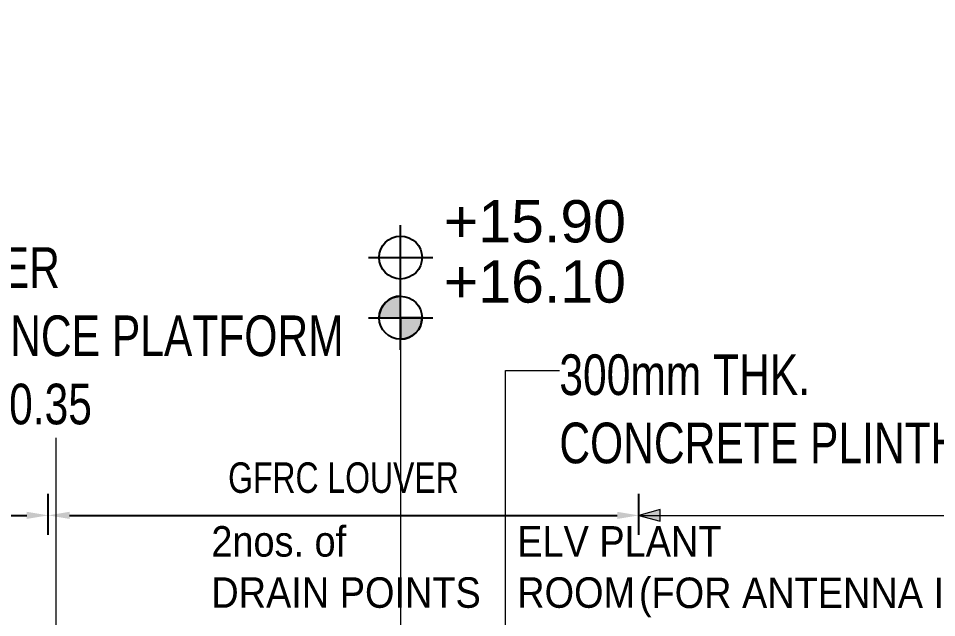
# Model space of a CAD drawing. Header units: millimetres. Extents: x 12827 to 109288, y -12264 to 68487.
# Drawn here: x 46102 to 54654, y 45780 to 51357 of the extents above; entities that cross this region are included whole.
import ezdxf

# ---------------------------------------------------------------- set-up
doc = ezdxf.new("R2010")
doc.units = ezdxf.units.MM
for name, color, linetype, lineweight in [('A-ANNO-DIMS', 211, 'Continuous', 5), ('A-ANNO-NOTE', 131, 'Continuous', 25), ('A-DETL-GENF', 92, 'Continuous', 20), ('A-DETL-THIN', 151, 'Continuous', 9), ('G-ANNO-TEXT', 231, 'Continuous', 5)]:
    doc.layers.add(name, color=color, linetype=linetype, lineweight=lineweight)
doc.styles.add('Arial', font='arial.ttf', dxfattribs={"height": 393.413174})
doc.styles.add('Swis721 BT_2', font='swiss.ttf', dxfattribs={"width": 0.89, "height": 283.821263})
doc.styles.add('Swis721 BT_7', font='swiss.ttf', dxfattribs={"width": 0.75, "height": 378.428351})
doc.styles.add('Swis721 BT_9', font='swiss.ttf', dxfattribs={"width": 0.75, "height": 283.821263})
doc.dimstyles.new('DLN_1_5mm', dxfattribs={"dimscale": 304.8, "dimtxt": 300, "dimasz": 0.656168, "dimexe": 0.656168, "dimexo": 0.0625, "dimgap": 0.656168, "dimtad": 1, "dimdec": 0, "dimzin": 0, "dimdsep": 46, "dimtxsty": 'Swis721 BT_9', "dimsah": 1, "dimcen": 0.09, "dimadec": 0, "dimazin": 0, "dimtfac": 1, "dimtdec": 4, "dimtix": 1, "dimtmove": 0, "dimatfit": 3, "dimfxl": 0.656168, "dimfxlon": 1, "dimtvp": 1, "dimtolj": 1, "dimtzin": 0, "dimarcsym": 2})

# ---------------------------------------------------------------- blocks, each defined once
blk = doc.blocks.new('DLN_Slab Level Mark - SSL-2mm_Type 2-2670448-Copy of 2_F')
at = {"layer": 'A-ANNO-NOTE'}
for p, q in [((0, 1.5), (0, -1.5)), ((-1.5, 0), (1.5, 0))]:
    blk.add_line(p, q, dxfattribs=at)
blk.add_circle((0, 0), 1, dxfattribs=at)
blk = doc.blocks.new('DLN_Slab Level Mark - FFL-2mm_Type 2-2670450-Copy of 2_F')
at = {"layer": 'A-ANNO-NOTE', "lineweight": 5}
h = blk.add_hatch(color=256, dxfattribs=at)
edge = h.paths.add_edge_path(flags=0)
edge.add_arc((0, 0), 1, 0, 90, ccw=False)
edge.add_line((1, 0), (0, 0))
edge.add_line((0, 0), (0, 1))
h = blk.add_hatch(color=256, dxfattribs=at)
edge = h.paths.add_edge_path(flags=0)
edge.add_arc((0, 0), 1, 180, 270, ccw=False)
edge.add_line((-1, 0), (0, 0))
edge.add_line((0, 0), (0, -1))
at = {"layer": 'A-ANNO-NOTE'}
for p, q in [((0, 1.5), (0, -1.5)), ((0, 1), (0, 0)), ((0, 0), (-1, 0)), ((0, -1), (0, 0)), ((0, 0), (1, 0)), ((-1.5, 0), (1.5, 0))]:
    blk.add_line(p, q, dxfattribs=at)
blk.add_circle((0, 0), 1, dxfattribs=at)
for start, end in [(360, 90), (180, 270)]:
    blk.add_arc((0, 0), 1, start, end, dxfattribs=at)
blk = doc.blocks.new('DIMBLOCK135-Copy of 2_F')
at = {"layer": 'A-ANNO-DIMS', "color": 0, "lineweight": -2, "transparency": 16777216}
for p, q in [((40639.3, 46550.9), (40639.3, 46931.8)), ((46379.3, 46550.9), (46379.3, 46931.8)), ((40839.3, 46731.8), (46179.3, 46731.8))]:
    blk.add_line(p, q, dxfattribs=at)
at = {"layer": 'A-ANNO-DIMS', "color": 0, "transparency": 16777216}
for points in [[(40839.3, 46765.2), (40839.3, 46698.5), (40639.3, 46731.8)], [(46179.3, 46765.2), (46179.3, 46698.5), (46379.3, 46731.8)]]:
    blk.add_solid(points, dxfattribs=at)
at = {"layer": 'Defpoints', "color": 0, "transparency": 16777216}
for p in [(46379.3, 46731.8), (40639.3, 46531.8), (46379.3, 46531.8)]:
    blk.add_point(p, dxfattribs=at)
at = {"layer": 'A-ANNO-DIMS', "color": 0, "transparency": 16777216, "insert": (43509.3, 47081.4), "char_height": 283.821, "width": 3360, "attachment_point": 5, "style": 'Swis721 BT_9'}
blk.add_mtext('\\A1;ALUMINIUM LOUVER', dxfattribs=at)
blk = doc.blocks.new('DIMBLOCK136-Copy of 2_F')
at = {"layer": 'A-ANNO-DIMS', "color": 0, "lineweight": -2, "transparency": 16777216}
for p, q in [((46379.3, 46550.9), (46379.3, 46931.8)), ((51879.3, 46550.9), (51879.3, 46931.8)), ((46579.3, 46731.8), (51679.3, 46731.8))]:
    blk.add_line(p, q, dxfattribs=at)
at = {"layer": 'A-ANNO-DIMS', "color": 0, "transparency": 16777216}
for points in [[(46579.3, 46765.2), (46579.3, 46698.5), (46379.3, 46731.8)], [(51679.3, 46765.2), (51679.3, 46698.5), (51879.3, 46731.8)]]:
    blk.add_solid(points, dxfattribs=at)
at = {"layer": 'Defpoints', "color": 0, "transparency": 16777216}
for p in [(51879.3, 46731.8), (46379.3, 46531.8), (51879.3, 46531.8)]:
    blk.add_point(p, dxfattribs=at)
at = {"layer": 'A-ANNO-DIMS', "color": 0, "transparency": 16777216, "insert": (49129.3, 47081.4), "char_height": 283.821, "width": 2394.286, "attachment_point": 5, "style": 'Swis721 BT_9'}
blk.add_mtext('\\A1;GFRC LOUVER', dxfattribs=at)

msp = doc.modelspace()

# ---------------------------------------------------------------- hatches: boundary and pattern name
at = {"layer": 'A-DETL-GENF'}
h = msp.add_hatch(color=7, dxfattribs=at)
h.paths.add_polyline_path([(52079.29296, 46678.25871), (52079.29296, 46785.43838), (51879.29296, 46731.84855)], flags=0)
h.paths.add_polyline_path([(61925.70312, 51157.48546), (62032.8828, 51157.48546), (61979.29296, 51357.48546)], flags=0)

# ---------------------------------------------------------------- linework, layer by layer
at = {"layer": 'A-DETL-THIN'}
for p, q in [((49661.93387, 48831.84136), (49661.93387, 44857.48546)), ((52079.29296, 46785.43838), (51879.29296, 46731.84855)), ((52079.29296, 46678.25871), (52079.29296, 46785.43838)), ((51879.29296, 46731.84855), (52079.29296, 46678.25871)), ((51879.29296, 46731.84855), (61979.29296, 46731.84855))]:
    msp.add_line(p, q, dxfattribs=at)
at = {"layer": 'G-ANNO-TEXT', "color": 130}
for p, q in [((50638.5149, 48079.75091), (51140.31963, 48079.75091)), ((50638.5149, 45228.85548), (50638.5149, 48079.75091)), ((46455.04715, 41758.58702), (46455.04715, 47452.49406))]:
    msp.add_line(p, q, dxfattribs=at)

# ---------------------------------------------------------------- block references
at = {"layer": 'A-ANNO-NOTE', "xscale": 200, "yscale": 200, "zscale": 200}
for name, p, rotation in [('DLN_Slab Level Mark - SSL-2mm_Type 2-2670448-Copy of 2_F', (49661.93387, 49131.84136), 89.99999999999982), ('DLN_Slab Level Mark - FFL-2mm_Type 2-2670450-Copy of 2_F', (49661.93387, 48571.33725), 89.9999999999999)]:
    msp.add_blockref(name, p, dxfattribs=dict(at, rotation=rotation))

# ---------------------------------------------------------------- texts
at = {"layer": 'A-ANNO-NOTE', "lineweight": 5, "char_height": 393.413174, "width": 2020.8, "attachment_point": 1, "line_spacing_factor": 0.938532, "style": 'Arial'}
for s, insert in [('+15.90', (50064.72886, 49665.89612)), ('+16.10', (50064.72886, 49105.39201))]:
    msp.add_mtext(s, dxfattribs=dict(at, insert=insert))
at = {"layer": 'G-ANNO-TEXT', "color": 7, "attachment_point": 1, "line_spacing_factor": 1.00667}
for s, insert, char_height, width, style in [('CAT LADDER\\PMAINTENANCE PLATFORM\\PABOVE. +20.35', (43977.04715, 49227.74781), 378.4283513, 5947.2, 'Swis721 BT_7'), ('300mm THK.\\PCONCRETE PLINTH', (51140.31963, 48230.24276), 378.4283513, 4315.2, 'Swis721 BT_7'), ('2nos. of\\PDRAIN POINTS', (47899.14842, 46631.91584), 283.8212635, 2872.8, 'Swis721 BT_2'), ('ELV PLANT\\PROOM', (50748.03064, 46631.91584), 283.821263, 2156.4, 'Swis721 BT_2'), ('(FOR ANTENNA INSTALLATION)', (51881.35227, 46153.14937), 283.8212635, 6181.2, 'Swis721 BT_2')]:
    msp.add_mtext(s, dxfattribs=dict(at, insert=insert, char_height=char_height, width=width, style=style))

# ---------------------------------------------------------------- dimensions: what is measured, and where the dimension line sits
at = {"layer": 'A-ANNO-DIMS'}
for base, p1, p2, text, override, picture, middle in [((46379.29296, 46731.84855), (40639.29296, 46531.84855), (46379.29296, 46531.84855), 'ALUMINIUM LOUVER', {"dimpost": '<>', "dimfxl": 5740}, 'DIMBLOCK135-Copy of 2_F', (43509.29296, 47081.37013)), ((51879.29296, 46731.84855), (46379.29296, 46531.84855), (51879.29296, 46531.84855), 'GFRC LOUVER', {"dimpost": '<>', "dimfxl": 5500}, 'DIMBLOCK136-Copy of 2_F', (49129.29296, 47081.37013))]:
    dim = msp.add_linear_dim(base=base, p1=p1, p2=p2, text=text, dimstyle='DLN_1_5mm', override=override, dxfattribs=at)
    dim.commit()
    dim.dimension.update_dxf_attribs({"geometry": picture, "text_midpoint": middle})

doc.saveas('drawing.dxf')
